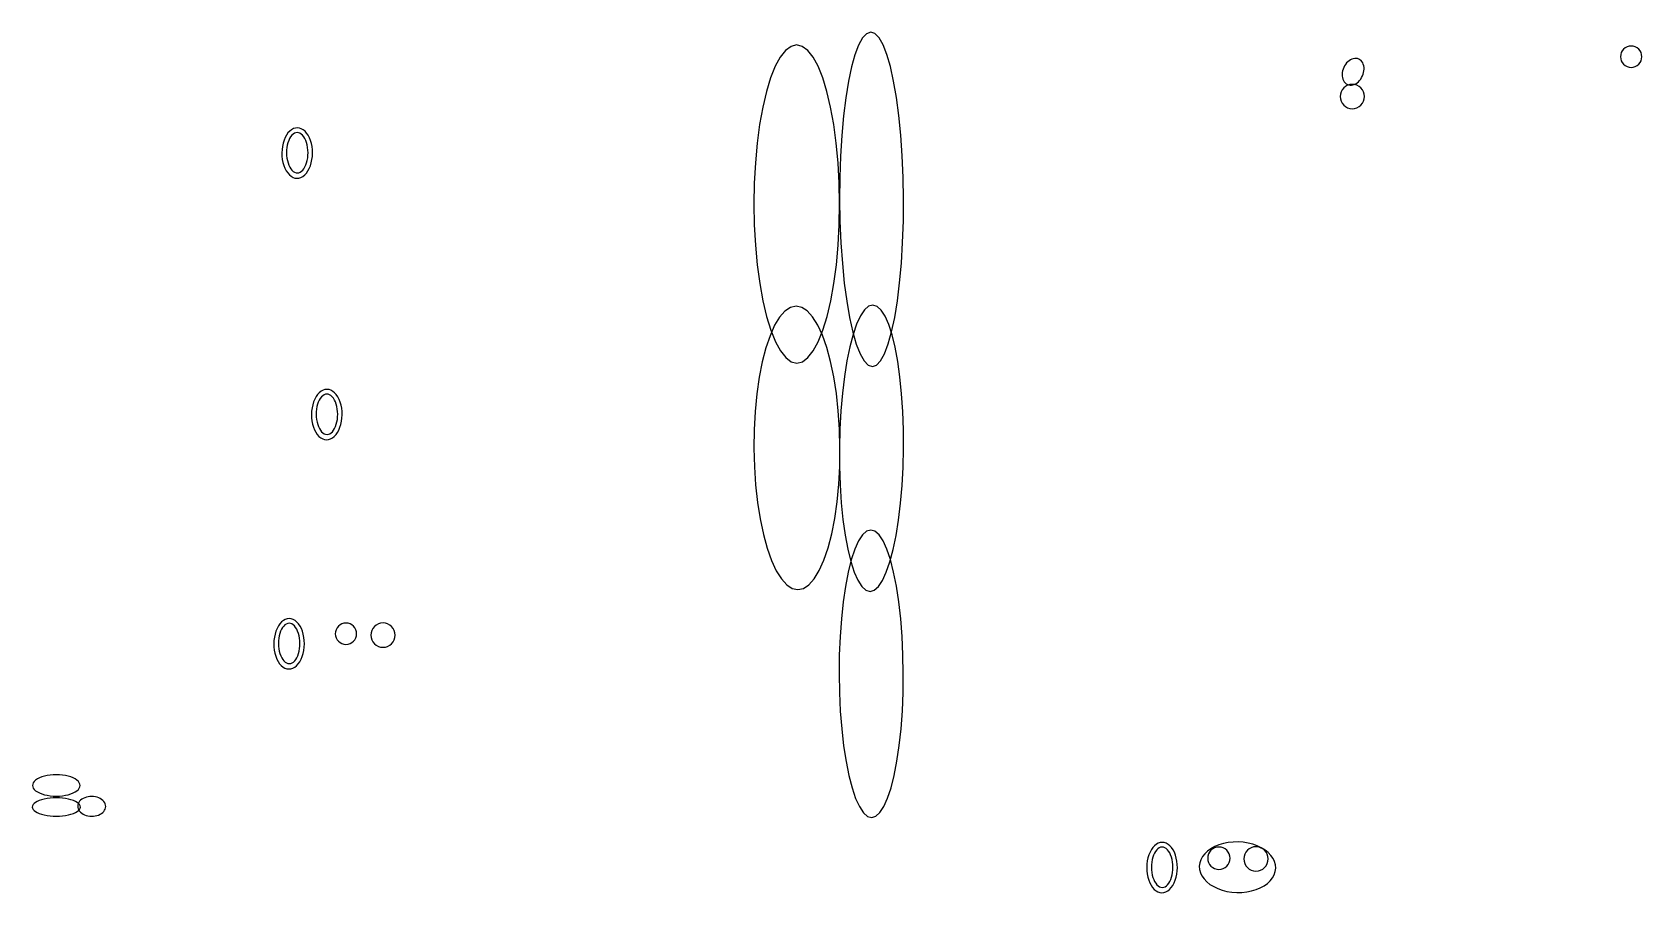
# Model space of a CAD drawing. Extents: x -4 to 217, y -26 to 302.
# Drawn here: x 38.6 to 89.2, y 119.9 to 146.9 of the extents above; entities that cross this region are included whole.
import ezdxf

# ---------------------------------------------------------------- set-up
doc = ezdxf.new("R2010")
doc.units = 0

msp = doc.modelspace()

# ---------------------------------------------------------------- linework, layer by layer
at = {"layer": 'CIRCLES'}
for p, q in [((88.508, 146.221), (88.502, 146.156)), ((88.527, 146.284), (88.508, 146.221)), ((88.558, 146.342), (88.527, 146.284)), ((88.6, 146.392), (88.558, 146.342)), ((88.651, 146.434), (88.6, 146.392)), ((88.708, 146.465), (88.651, 146.434)), ((88.771, 146.484), (88.708, 146.465)), ((88.837, 146.491), (88.771, 146.484)), ((88.902, 146.484), (88.837, 146.491)), ((88.965, 146.465), (88.902, 146.484)), ((89.022, 146.434), (88.965, 146.465)), ((89.073, 146.392), (89.022, 146.434)), ((89.115, 146.342), (89.073, 146.392)), ((89.146, 146.284), (89.115, 146.342)), ((89.165, 146.221), (89.146, 146.284)), ((89.171, 146.156), (89.165, 146.221)), ((88.502, 146.156), (88.508, 146.091)), ((88.508, 146.091), (88.527, 146.028)), ((88.527, 146.028), (88.558, 145.97)), ((88.558, 145.97), (88.6, 145.919)), ((88.6, 145.919), (88.651, 145.878)), ((88.651, 145.878), (88.708, 145.847)), ((88.708, 145.847), (88.771, 145.828)), ((88.771, 145.828), (88.837, 145.821)), ((88.837, 145.821), (88.902, 145.828)), ((88.902, 145.828), (88.965, 145.847)), ((88.965, 145.847), (89.022, 145.878)), ((89.022, 145.878), (89.073, 145.919)), ((89.073, 145.919), (89.115, 145.97)), ((89.115, 145.97), (89.146, 146.028)), ((89.146, 146.028), (89.165, 146.091)), ((89.165, 146.091), (89.171, 146.156)), ((79.804, 145.177), (79.756, 145.119)), ((79.861, 145.224), (79.804, 145.177)), ((79.927, 145.26), (79.861, 145.224)), ((79.999, 145.281), (79.927, 145.26)), ((80.073, 145.289), (79.999, 145.281)), ((80.148, 145.281), (80.073, 145.289)), ((80.22, 145.26), (80.148, 145.281)), ((80.286, 145.224), (80.22, 145.26)), ((80.343, 145.177), (80.286, 145.224)), ((80.391, 145.119), (80.343, 145.177)), ((79.699, 144.981), (79.692, 144.907)), ((79.692, 144.907), (79.699, 144.833)), ((79.721, 145.053), (79.699, 144.981)), ((79.699, 144.833), (79.721, 144.761)), ((79.756, 145.119), (79.721, 145.053)), ((79.721, 144.761), (79.756, 144.695)), ((79.756, 144.695), (79.804, 144.637)), ((80.343, 144.637), (80.391, 144.695)), ((80.426, 145.053), (80.391, 145.119)), ((80.391, 144.695), (80.426, 144.761)), ((80.448, 144.981), (80.426, 145.053)), ((80.426, 144.761), (80.448, 144.833)), ((80.455, 144.907), (80.448, 144.981)), ((80.448, 144.833), (80.455, 144.907)), ((79.804, 144.637), (79.861, 144.59)), ((79.861, 144.59), (79.927, 144.554)), ((79.927, 144.554), (79.999, 144.533)), ((79.999, 144.533), (80.073, 144.525)), ((80.073, 144.525), (80.148, 144.533)), ((80.148, 144.533), (80.22, 144.554)), ((80.22, 144.554), (80.286, 144.59)), ((80.286, 144.59), (80.343, 144.637)), ((48.122, 128.102), (48.116, 128.037)), ((48.116, 128.037), (48.122, 127.972)), ((48.141, 128.165), (48.122, 128.102)), ((48.122, 127.972), (48.141, 127.909)), ((48.172, 128.223), (48.141, 128.165)), ((48.214, 128.274), (48.172, 128.223)), ((48.265, 128.315), (48.214, 128.274)), ((48.322, 128.346), (48.265, 128.315)), ((48.385, 128.365), (48.322, 128.346)), ((48.45, 128.372), (48.385, 128.365)), ((48.516, 128.365), (48.45, 128.372)), ((48.579, 128.346), (48.516, 128.365)), ((48.636, 128.315), (48.579, 128.346)), ((48.687, 128.274), (48.636, 128.315)), ((48.729, 128.223), (48.687, 128.274)), ((48.76, 128.165), (48.729, 128.223)), ((48.779, 128.102), (48.76, 128.165)), ((48.76, 127.909), (48.779, 127.972)), ((48.785, 128.037), (48.779, 128.102)), ((48.779, 127.972), (48.785, 128.037)), ((49.24, 128.069), (49.233, 127.995)), ((49.233, 127.995), (49.24, 127.92)), ((49.262, 128.141), (49.24, 128.069)), ((49.297, 128.207), (49.262, 128.141)), ((49.345, 128.265), (49.297, 128.207)), ((49.403, 128.312), (49.345, 128.265)), ((49.469, 128.347), (49.403, 128.312)), ((49.54, 128.369), (49.469, 128.347)), ((49.615, 128.376), (49.54, 128.369)), ((49.689, 128.369), (49.615, 128.376)), ((49.761, 128.347), (49.689, 128.369)), ((49.827, 128.312), (49.761, 128.347)), ((49.884, 128.265), (49.827, 128.312)), ((49.932, 128.207), (49.884, 128.265)), ((49.967, 128.141), (49.932, 128.207)), ((49.989, 128.069), (49.967, 128.141)), ((49.996, 127.995), (49.989, 128.069)), ((49.989, 127.92), (49.996, 127.995)), ((48.141, 127.909), (48.172, 127.851)), ((48.172, 127.851), (48.214, 127.801)), ((48.214, 127.801), (48.265, 127.759)), ((48.265, 127.759), (48.322, 127.728)), ((48.322, 127.728), (48.385, 127.709)), ((48.385, 127.709), (48.45, 127.702)), ((48.45, 127.702), (48.516, 127.709)), ((48.516, 127.709), (48.579, 127.728)), ((48.579, 127.728), (48.636, 127.759)), ((48.636, 127.759), (48.687, 127.801)), ((48.687, 127.801), (48.729, 127.851)), ((48.729, 127.851), (48.76, 127.909)), ((49.24, 127.92), (49.262, 127.849)), ((49.262, 127.849), (49.297, 127.783)), ((49.297, 127.783), (49.345, 127.725)), ((49.345, 127.725), (49.403, 127.678)), ((49.403, 127.678), (49.469, 127.642)), ((49.469, 127.642), (49.54, 127.621)), ((49.54, 127.621), (49.615, 127.613)), ((49.615, 127.613), (49.689, 127.621)), ((49.689, 127.621), (49.761, 127.642)), ((49.761, 127.642), (49.827, 127.678)), ((49.827, 127.678), (49.884, 127.725)), ((49.884, 127.725), (49.932, 127.783)), ((49.932, 127.783), (49.967, 127.849)), ((49.967, 127.849), (49.989, 127.92)), ((75.537, 121.057), (75.53, 120.989)), ((75.53, 120.989), (75.537, 120.92)), ((75.557, 121.123), (75.537, 121.057)), ((75.537, 120.92), (75.557, 120.854)), ((75.59, 121.184), (75.557, 121.123)), ((75.633, 121.238), (75.59, 121.184)), ((75.687, 121.282), (75.633, 121.238)), ((75.748, 121.314), (75.687, 121.282)), ((75.814, 121.334), (75.748, 121.314)), ((75.883, 121.341), (75.814, 121.334)), ((75.951, 121.334), (75.883, 121.341)), ((76.017, 121.314), (75.951, 121.334)), ((76.078, 121.282), (76.017, 121.314)), ((76.132, 121.238), (76.078, 121.282)), ((76.175, 121.184), (76.132, 121.238)), ((76.208, 121.123), (76.175, 121.184)), ((76.228, 121.057), (76.208, 121.123)), ((76.208, 120.854), (76.228, 120.92)), ((76.235, 120.989), (76.228, 121.057)), ((76.228, 120.92), (76.235, 120.989)), ((76.672, 121.042), (76.665, 120.968)), ((76.665, 120.968), (76.672, 120.893)), ((76.694, 121.114), (76.672, 121.042)), ((76.672, 120.893), (76.694, 120.821)), ((76.729, 121.18), (76.694, 121.114)), ((76.777, 121.237), (76.729, 121.18)), ((76.835, 121.285), (76.777, 121.237)), ((76.901, 121.32), (76.835, 121.285)), ((76.972, 121.342), (76.901, 121.32)), ((77.047, 121.349), (76.972, 121.342)), ((77.121, 121.342), (77.047, 121.349)), ((77.193, 121.32), (77.121, 121.342)), ((77.259, 121.285), (77.193, 121.32)), ((77.316, 121.237), (77.259, 121.285)), ((77.364, 121.18), (77.316, 121.237)), ((77.399, 121.114), (77.364, 121.18)), ((77.421, 121.042), (77.399, 121.114)), ((77.399, 120.821), (77.421, 120.893)), ((77.428, 120.968), (77.421, 121.042)), ((77.421, 120.893), (77.428, 120.968)), ((75.557, 120.854), (75.59, 120.793)), ((75.59, 120.793), (75.633, 120.74)), ((75.633, 120.74), (75.687, 120.696)), ((75.687, 120.696), (75.748, 120.663)), ((75.748, 120.663), (75.814, 120.643)), ((75.814, 120.643), (75.883, 120.636)), ((75.883, 120.636), (75.951, 120.643)), ((75.951, 120.643), (76.017, 120.663)), ((76.017, 120.663), (76.078, 120.696)), ((76.078, 120.696), (76.132, 120.74)), ((76.132, 120.74), (76.175, 120.793)), ((76.175, 120.793), (76.208, 120.854)), ((76.694, 120.821), (76.729, 120.755)), ((76.729, 120.755), (76.777, 120.698)), ((76.777, 120.698), (76.835, 120.65)), ((76.835, 120.65), (76.901, 120.615)), ((76.901, 120.615), (76.972, 120.593)), ((76.972, 120.593), (77.047, 120.586)), ((77.047, 120.586), (77.121, 120.593)), ((77.121, 120.593), (77.193, 120.615)), ((77.193, 120.615), (77.259, 120.65)), ((77.259, 120.65), (77.316, 120.698)), ((77.316, 120.698), (77.364, 120.755)), ((77.364, 120.755), (77.399, 120.821))]:
    msp.add_line(p, q, dxfattribs=at)
at = {"layer": 'ELLIPSES'}
for p, q in [((64.683, 146.746), (64.56, 146.524)), ((64.812, 146.88), (64.683, 146.746)), ((64.942, 146.926), (64.812, 146.88)), ((65.074, 146.881), (64.942, 146.926)), ((65.203, 146.748), (65.074, 146.881)), ((65.329, 146.528), (65.203, 146.748)), ((62.265, 146.354), (62.098, 146.144)), ((62.437, 146.482), (62.265, 146.354)), ((62.613, 146.525), (62.437, 146.482)), ((62.789, 146.482), (62.613, 146.525)), ((62.961, 146.355), (62.789, 146.482)), ((63.128, 146.145), (62.961, 146.355)), ((64.444, 146.22), (64.336, 145.838)), ((64.56, 146.524), (64.444, 146.22)), ((65.448, 146.225), (65.329, 146.528)), ((65.559, 145.844), (65.448, 146.225)), ((61.941, 145.855), (61.795, 145.492)), ((62.098, 146.144), (61.941, 145.855)), ((63.286, 145.856), (63.128, 146.145)), ((63.433, 145.493), (63.286, 145.856)), ((64.336, 145.838), (64.24, 145.385)), ((65.66, 145.392), (65.559, 145.844)), ((79.766, 145.711), (79.757, 145.656)), ((79.782, 145.765), (79.766, 145.711)), ((79.803, 145.818), (79.782, 145.765)), ((79.829, 145.869), (79.803, 145.818)), ((79.859, 145.916), (79.829, 145.869)), ((79.894, 145.96), (79.859, 145.916)), ((79.932, 145.999), (79.894, 145.96)), ((79.973, 146.032), (79.932, 145.999)), ((80.016, 146.06), (79.973, 146.032)), ((80.06, 146.081), (80.016, 146.06)), ((80.106, 146.095), (80.06, 146.081)), ((80.151, 146.103), (80.106, 146.095)), ((80.195, 146.103), (80.151, 146.103)), ((80.237, 146.096), (80.195, 146.103)), ((80.277, 146.082), (80.237, 146.096)), ((80.314, 146.061), (80.277, 146.082)), ((80.348, 146.034), (80.314, 146.061)), ((80.377, 146.001), (80.348, 146.034)), ((80.401, 145.962), (80.377, 146.001)), ((80.42, 145.919), (80.401, 145.962)), ((80.434, 145.871), (80.42, 145.919)), ((80.43, 145.659), (80.44, 145.714)), ((80.442, 145.821), (80.434, 145.871)), ((80.44, 145.714), (80.444, 145.768)), ((80.444, 145.768), (80.442, 145.821)), ((61.795, 145.492), (61.663, 145.062)), ((63.565, 145.063), (63.433, 145.493)), ((64.24, 145.385), (64.155, 144.869)), ((65.749, 144.877), (65.66, 145.392)), ((79.757, 145.656), (79.753, 145.602)), ((79.753, 145.602), (79.755, 145.549)), ((79.755, 145.549), (79.763, 145.499)), ((79.763, 145.499), (79.776, 145.451)), ((79.776, 145.451), (79.795, 145.408)), ((79.795, 145.408), (79.82, 145.369)), ((79.82, 145.369), (79.849, 145.336)), ((79.849, 145.336), (79.882, 145.309)), ((79.882, 145.309), (79.919, 145.288)), ((79.919, 145.288), (79.959, 145.274)), ((79.959, 145.274), (80.002, 145.267)), ((80.002, 145.267), (80.046, 145.267)), ((80.046, 145.267), (80.091, 145.275)), ((80.091, 145.275), (80.136, 145.289)), ((80.136, 145.289), (80.181, 145.31)), ((80.181, 145.31), (80.224, 145.338)), ((80.224, 145.338), (80.265, 145.371)), ((80.265, 145.371), (80.303, 145.41)), ((80.303, 145.41), (80.337, 145.453)), ((80.337, 145.453), (80.368, 145.501)), ((80.368, 145.501), (80.394, 145.552)), ((80.394, 145.552), (80.415, 145.605)), ((80.415, 145.605), (80.43, 145.659)), ((61.663, 145.062), (61.547, 144.57)), ((63.682, 144.572), (63.565, 145.063)), ((64.155, 144.869), (64.085, 144.298)), ((65.824, 144.306), (65.749, 144.877)), ((61.547, 144.57), (61.449, 144.027)), ((63.78, 144.029), (63.682, 144.572)), ((64.085, 144.298), (64.03, 143.682)), ((65.886, 143.691), (65.824, 144.306)), ((46.582, 143.694), (46.539, 143.617)), ((46.629, 143.762), (46.582, 143.694)), ((46.682, 143.819), (46.629, 143.762)), ((46.739, 143.865), (46.682, 143.819)), ((46.749, 143.688), (46.712, 143.642)), ((46.799, 143.898), (46.739, 143.865)), ((46.788, 143.725), (46.749, 143.688)), ((46.83, 143.752), (46.788, 143.725)), ((46.861, 143.917), (46.799, 143.898)), ((46.873, 143.768), (46.83, 143.752)), ((46.924, 143.924), (46.861, 143.917)), ((46.917, 143.774), (46.873, 143.768)), ((46.962, 143.769), (46.917, 143.774)), ((46.987, 143.916), (46.924, 143.924)), ((47.005, 143.753), (46.962, 143.769)), ((47.048, 143.896), (46.987, 143.916)), ((47.047, 143.727), (47.005, 143.753)), ((47.087, 143.69), (47.047, 143.727)), ((47.108, 143.862), (47.048, 143.896)), ((47.124, 143.644), (47.087, 143.69)), ((47.164, 143.816), (47.108, 143.862)), ((47.216, 143.758), (47.164, 143.816)), ((47.263, 143.689), (47.216, 143.758)), ((47.304, 143.611), (47.263, 143.689)), ((61.449, 144.027), (61.372, 143.441)), ((63.858, 143.443), (63.78, 144.029)), ((64.03, 143.682), (63.991, 143.032)), ((65.931, 143.041), (65.886, 143.691)), ((46.441, 143.239), (46.436, 143.136)), ((46.454, 143.34), (46.441, 143.239)), ((46.475, 143.438), (46.454, 143.34)), ((46.504, 143.531), (46.475, 143.438)), ((46.539, 143.617), (46.504, 143.531)), ((46.586, 143.222), (46.583, 143.14)), ((46.594, 143.303), (46.586, 143.222)), ((46.607, 143.382), (46.594, 143.303)), ((46.627, 143.456), (46.607, 143.382)), ((46.651, 143.525), (46.627, 143.456)), ((46.679, 143.587), (46.651, 143.525)), ((46.712, 143.642), (46.679, 143.587)), ((47.158, 143.59), (47.124, 143.644)), ((47.187, 143.528), (47.158, 143.59)), ((47.212, 143.459), (47.187, 143.528)), ((47.232, 143.385), (47.212, 143.459)), ((47.247, 143.307), (47.232, 143.385)), ((47.256, 143.226), (47.247, 143.307)), ((47.259, 143.143), (47.256, 143.226)), ((47.257, 143.061), (47.259, 143.143)), ((47.338, 143.525), (47.304, 143.611)), ((47.365, 143.432), (47.338, 143.525)), ((47.385, 143.333), (47.365, 143.432)), ((47.396, 143.232), (47.385, 143.333)), ((47.4, 143.128), (47.396, 143.232)), ((61.372, 143.441), (61.316, 142.823)), ((63.915, 142.824), (63.858, 143.443)), ((46.436, 143.136), (46.44, 143.032)), ((46.44, 143.032), (46.451, 142.931)), ((46.451, 142.931), (46.471, 142.832)), ((46.471, 142.832), (46.498, 142.739)), ((46.498, 142.739), (46.532, 142.653)), ((46.532, 142.653), (46.573, 142.575)), ((46.583, 143.14), (46.586, 143.057)), ((46.586, 143.057), (46.596, 142.976)), ((46.596, 142.976), (46.61, 142.898)), ((46.61, 142.898), (46.63, 142.824)), ((46.63, 142.824), (46.655, 142.755)), ((46.655, 142.755), (46.685, 142.693)), ((46.685, 142.693), (46.718, 142.639)), ((46.718, 142.639), (46.755, 142.593)), ((47.093, 142.595), (47.13, 142.641)), ((47.13, 142.641), (47.163, 142.696)), ((47.163, 142.696), (47.192, 142.758)), ((47.192, 142.758), (47.216, 142.827)), ((47.216, 142.827), (47.235, 142.901)), ((47.235, 142.901), (47.249, 142.98)), ((47.249, 142.98), (47.257, 143.061)), ((47.254, 142.57), (47.296, 142.647)), ((47.296, 142.647), (47.332, 142.733)), ((47.332, 142.733), (47.361, 142.826)), ((47.361, 142.826), (47.382, 142.924)), ((47.382, 142.924), (47.395, 143.025)), ((47.395, 143.025), (47.4, 143.128)), ((61.316, 142.823), (61.282, 142.182)), ((63.95, 142.184), (63.915, 142.824)), ((63.991, 143.032), (63.969, 142.359)), ((65.96, 142.368), (65.931, 143.041)), ((46.573, 142.575), (46.62, 142.506)), ((46.62, 142.506), (46.672, 142.448)), ((46.672, 142.448), (46.728, 142.402)), ((46.728, 142.402), (46.787, 142.368)), ((46.755, 142.593), (46.795, 142.556)), ((46.787, 142.368), (46.849, 142.348)), ((46.795, 142.556), (46.837, 142.53)), ((46.837, 142.53), (46.881, 142.514)), ((46.849, 142.348), (46.912, 142.34)), ((46.881, 142.514), (46.925, 142.509)), ((46.912, 142.34), (46.975, 142.347)), ((46.925, 142.509), (46.969, 142.515)), ((46.969, 142.515), (47.012, 142.531)), ((46.975, 142.347), (47.037, 142.366)), ((47.012, 142.531), (47.054, 142.558)), ((47.037, 142.366), (47.097, 142.399)), ((47.054, 142.558), (47.093, 142.595)), ((47.097, 142.399), (47.154, 142.445)), ((47.154, 142.445), (47.206, 142.502)), ((47.206, 142.502), (47.254, 142.57)), ((61.282, 142.182), (61.271, 141.53)), ((63.962, 141.532), (63.95, 142.184)), ((63.969, 142.359), (63.963, 141.674)), ((65.972, 141.683), (65.96, 142.368)), ((63.963, 141.674), (63.975, 140.989)), ((65.966, 140.998), (65.972, 141.683)), ((61.271, 141.53), (61.283, 140.878)), ((63.951, 140.88), (63.962, 141.532)), ((61.283, 140.878), (61.317, 140.238)), ((63.917, 140.239), (63.951, 140.88)), ((63.975, 140.989), (64.004, 140.316)), ((65.944, 140.325), (65.966, 140.998)), ((61.317, 140.238), (61.374, 139.619)), ((63.861, 139.621), (63.917, 140.239)), ((64.004, 140.316), (64.049, 139.666)), ((65.905, 139.675), (65.944, 140.325)), ((61.374, 139.619), (61.453, 139.033)), ((63.783, 139.035), (63.861, 139.621)), ((64.049, 139.666), (64.11, 139.05)), ((65.849, 139.059), (65.905, 139.675)), ((61.453, 139.033), (61.551, 138.49)), ((63.686, 138.492), (63.783, 139.035)), ((64.11, 139.05), (64.186, 138.48)), ((65.779, 138.488), (65.849, 139.059)), ((61.551, 138.49), (61.667, 137.999)), ((62.245, 138.168), (62.079, 137.98)), ((62.418, 138.283), (62.245, 138.168)), ((62.594, 138.322), (62.418, 138.283)), ((62.771, 138.285), (62.594, 138.322)), ((62.945, 138.173), (62.771, 138.285)), ((63.114, 137.987), (62.945, 138.173)), ((63.57, 138), (63.686, 138.492)), ((64.186, 138.48), (64.275, 137.964)), ((64.745, 138.206), (64.618, 138.018)), ((64.876, 138.319), (64.745, 138.206)), ((65.008, 138.356), (64.876, 138.319)), ((65.139, 138.317), (65.008, 138.356)), ((65.267, 138.201), (65.139, 138.317)), ((65.39, 138.011), (65.267, 138.201)), ((65.695, 137.971), (65.779, 138.488)), ((61.667, 137.999), (61.8, 137.569)), ((61.922, 137.722), (61.777, 137.397)), ((62.079, 137.98), (61.922, 137.722)), ((63.274, 137.73), (63.114, 137.987)), ((63.423, 137.408), (63.274, 137.73)), ((63.438, 137.57), (63.57, 138)), ((64.275, 137.964), (64.376, 137.512)), ((64.498, 137.759), (64.385, 137.434)), ((64.618, 138.018), (64.498, 137.759)), ((65.506, 137.749), (65.39, 138.011)), ((65.613, 137.422), (65.506, 137.749)), ((65.598, 137.518), (65.695, 137.971)), ((61.777, 137.397), (61.647, 137.013)), ((61.8, 137.569), (61.946, 137.206)), ((61.946, 137.206), (62.104, 136.917)), ((63.134, 136.918), (63.292, 137.207)), ((63.292, 137.207), (63.438, 137.57)), ((63.559, 137.025), (63.423, 137.408)), ((64.385, 137.434), (64.282, 137.047)), ((64.376, 137.512), (64.487, 137.132)), ((64.487, 137.132), (64.606, 136.829)), ((65.375, 136.832), (65.491, 137.136)), ((65.491, 137.136), (65.598, 137.518)), ((65.708, 137.033), (65.613, 137.422)), ((61.533, 136.574), (61.438, 136.09)), ((61.647, 137.013), (61.533, 136.574)), ((62.104, 136.917), (62.271, 136.707)), ((62.271, 136.707), (62.444, 136.58)), ((62.444, 136.58), (62.62, 136.537)), ((62.62, 136.537), (62.795, 136.58)), ((62.795, 136.58), (62.968, 136.708)), ((62.968, 136.708), (63.134, 136.918)), ((63.678, 136.588), (63.559, 137.025)), ((63.78, 136.105), (63.678, 136.588)), ((64.191, 136.606), (64.113, 136.118)), ((64.282, 137.047), (64.191, 136.606)), ((64.606, 136.829), (64.732, 136.608)), ((64.732, 136.608), (64.861, 136.475)), ((65.123, 136.476), (65.251, 136.611)), ((65.251, 136.611), (65.375, 136.832)), ((65.791, 136.591), (65.708, 137.033)), ((65.859, 136.101), (65.791, 136.591)), ((61.438, 136.09), (61.363, 135.567)), ((63.861, 135.584), (63.78, 136.105)), ((64.113, 136.118), (64.049, 135.591)), ((64.861, 136.475), (64.992, 136.431)), ((64.992, 136.431), (65.123, 136.476)), ((65.913, 135.573), (65.859, 136.101)), ((47.614, 135.607), (47.561, 135.55)), ((47.67, 135.652), (47.614, 135.607)), ((47.73, 135.685), (47.67, 135.652)), ((47.792, 135.705), (47.73, 135.685)), ((47.805, 135.556), (47.761, 135.539)), ((47.855, 135.711), (47.792, 135.705)), ((47.849, 135.561), (47.805, 135.556)), ((47.893, 135.556), (47.849, 135.561)), ((47.918, 135.704), (47.855, 135.711)), ((47.936, 135.54), (47.893, 135.556)), ((47.98, 135.683), (47.918, 135.704)), ((48.039, 135.649), (47.98, 135.683)), ((48.095, 135.603), (48.039, 135.649)), ((48.147, 135.545), (48.095, 135.603)), ((61.363, 135.567), (61.31, 135.016)), ((63.922, 135.033), (63.861, 135.584)), ((64.049, 135.591), (64.002, 135.035)), ((65.95, 135.016), (65.913, 135.573)), ((47.386, 135.128), (47.372, 135.026)), ((47.407, 135.226), (47.386, 135.128)), ((47.435, 135.318), (47.407, 135.226)), ((47.471, 135.404), (47.435, 135.318)), ((47.513, 135.482), (47.471, 135.404)), ((47.561, 135.55), (47.513, 135.482)), ((47.525, 135.091), (47.517, 135.009)), ((47.539, 135.169), (47.525, 135.091)), ((47.558, 135.243), (47.539, 135.169)), ((47.582, 135.312), (47.558, 135.243)), ((47.611, 135.375), (47.582, 135.312)), ((47.644, 135.429), (47.611, 135.375)), ((47.68, 135.476), (47.644, 135.429)), ((47.72, 135.512), (47.68, 135.476)), ((47.761, 135.539), (47.72, 135.512)), ((47.978, 135.514), (47.936, 135.54)), ((48.018, 135.478), (47.978, 135.514)), ((48.055, 135.432), (48.018, 135.478)), ((48.089, 135.377), (48.055, 135.432)), ((48.118, 135.315), (48.089, 135.377)), ((48.143, 135.247), (48.118, 135.315)), ((48.163, 135.173), (48.143, 135.247)), ((48.194, 135.477), (48.147, 135.545)), ((48.178, 135.094), (48.163, 135.173)), ((48.187, 135.013), (48.178, 135.094)), ((48.235, 135.398), (48.194, 135.477)), ((48.269, 135.312), (48.235, 135.398)), ((48.296, 135.219), (48.269, 135.312)), ((48.316, 135.121), (48.296, 135.219)), ((48.327, 135.019), (48.316, 135.121)), ((47.372, 135.026), (47.368, 134.923)), ((47.368, 134.923), (47.371, 134.82)), ((47.371, 134.82), (47.382, 134.718)), ((47.382, 134.718), (47.402, 134.62)), ((47.402, 134.62), (47.429, 134.527)), ((47.517, 135.009), (47.514, 134.927)), ((47.514, 134.927), (47.518, 134.844)), ((47.518, 134.844), (47.527, 134.763)), ((47.527, 134.763), (47.542, 134.685)), ((47.542, 134.685), (47.562, 134.611)), ((47.562, 134.611), (47.587, 134.542)), ((48.094, 134.483), (48.123, 134.545)), ((48.123, 134.545), (48.147, 134.614)), ((48.147, 134.614), (48.166, 134.689)), ((48.166, 134.689), (48.18, 134.767)), ((48.18, 134.767), (48.188, 134.848)), ((48.191, 134.931), (48.187, 135.013)), ((48.188, 134.848), (48.191, 134.931)), ((48.263, 134.52), (48.292, 134.613)), ((48.292, 134.613), (48.313, 134.711)), ((48.313, 134.711), (48.326, 134.812)), ((48.326, 134.812), (48.331, 134.916)), ((48.331, 134.916), (48.327, 135.019)), ((61.31, 135.016), (61.279, 134.445)), ((63.96, 134.462), (63.922, 135.033)), ((64.002, 135.035), (63.97, 134.459)), ((65.97, 134.44), (65.95, 135.016)), ((47.429, 134.527), (47.463, 134.44)), ((47.463, 134.44), (47.504, 134.362)), ((47.504, 134.362), (47.551, 134.294)), ((47.551, 134.294), (47.603, 134.236)), ((47.587, 134.542), (47.616, 134.48)), ((47.603, 134.236), (47.659, 134.189)), ((47.616, 134.48), (47.65, 134.426)), ((47.65, 134.426), (47.687, 134.38)), ((47.659, 134.189), (47.719, 134.156)), ((47.687, 134.38), (47.727, 134.344)), ((47.719, 134.156), (47.78, 134.135)), ((47.727, 134.344), (47.769, 134.317)), ((47.769, 134.317), (47.812, 134.301)), ((47.78, 134.135), (47.843, 134.128)), ((47.812, 134.301), (47.856, 134.296)), ((47.843, 134.128), (47.906, 134.134)), ((47.856, 134.296), (47.9, 134.302)), ((47.9, 134.302), (47.944, 134.318)), ((47.906, 134.134), (47.968, 134.154)), ((47.944, 134.318), (47.985, 134.345)), ((47.968, 134.154), (48.028, 134.187)), ((47.985, 134.345), (48.025, 134.382)), ((48.025, 134.382), (48.061, 134.428)), ((48.028, 134.187), (48.085, 134.232)), ((48.061, 134.428), (48.094, 134.483)), ((48.085, 134.232), (48.138, 134.289)), ((48.138, 134.289), (48.186, 134.357)), ((48.186, 134.357), (48.228, 134.435)), ((48.228, 134.435), (48.263, 134.52)), ((61.279, 134.445), (61.272, 133.864)), ((63.97, 134.459), (63.956, 133.873)), ((63.975, 133.882), (63.96, 134.462)), ((65.973, 133.853), (65.97, 134.44)), ((61.272, 133.864), (61.287, 133.283)), ((63.956, 133.873), (63.959, 133.286)), ((63.967, 133.301), (63.975, 133.882)), ((65.958, 133.267), (65.973, 133.853)), ((61.287, 133.283), (61.325, 132.713)), ((63.937, 132.73), (63.967, 133.301)), ((63.959, 133.286), (63.979, 132.709)), ((65.927, 132.69), (65.958, 133.267)), ((61.325, 132.713), (61.386, 132.162)), ((63.883, 132.179), (63.937, 132.73)), ((63.979, 132.709), (64.016, 132.152)), ((65.879, 132.134), (65.927, 132.69)), ((61.386, 132.162), (61.467, 131.641)), ((63.809, 131.656), (63.883, 132.179)), ((64.016, 132.152), (64.069, 131.625)), ((65.816, 131.608), (65.879, 132.134)), ((61.467, 131.641), (61.569, 131.157)), ((63.714, 131.171), (63.809, 131.656)), ((64.069, 131.625), (64.138, 131.135)), ((65.738, 131.12), (65.816, 131.608)), ((61.569, 131.157), (61.688, 130.721)), ((63.6, 130.733), (63.714, 131.171)), ((64.138, 131.135), (64.221, 130.692)), ((64.681, 131.141), (64.557, 130.95)), ((64.81, 131.256), (64.681, 131.141)), ((64.942, 131.295), (64.81, 131.256)), ((65.074, 131.257), (64.942, 131.295)), ((65.203, 131.142), (65.074, 131.257)), ((65.329, 130.953), (65.203, 131.142)), ((65.647, 130.679), (65.738, 131.12)), ((61.688, 130.721), (61.824, 130.338)), ((63.469, 130.349), (63.6, 130.733)), ((64.221, 130.692), (64.316, 130.304)), ((64.439, 130.689), (64.331, 130.36)), ((64.557, 130.95), (64.439, 130.689)), ((65.448, 130.692), (65.329, 130.953)), ((65.559, 130.364), (65.448, 130.692)), ((65.544, 130.292), (65.647, 130.679)), ((61.824, 130.338), (61.973, 130.015)), ((61.973, 130.015), (62.133, 129.759)), ((63.168, 129.766), (63.325, 130.024)), ((63.325, 130.024), (63.469, 130.349)), ((64.331, 130.36), (64.233, 129.971)), ((64.316, 130.304), (64.423, 129.976)), ((65.431, 129.966), (65.544, 130.292)), ((65.659, 129.975), (65.559, 130.364)), ((62.133, 129.759), (62.302, 129.573)), ((62.302, 129.573), (62.476, 129.461)), ((62.829, 129.463), (63.001, 129.578)), ((63.001, 129.578), (63.168, 129.766)), ((64.147, 129.526), (64.075, 129.035)), ((64.233, 129.971), (64.147, 129.526)), ((64.423, 129.976), (64.538, 129.715)), ((64.538, 129.715), (64.661, 129.525)), ((64.661, 129.525), (64.79, 129.409)), ((65.053, 129.407), (65.183, 129.52)), ((65.183, 129.52), (65.31, 129.708)), ((65.31, 129.708), (65.431, 129.966)), ((65.748, 129.531), (65.659, 129.975)), ((65.823, 129.041), (65.748, 129.531)), ((62.476, 129.461), (62.653, 129.424)), ((62.653, 129.424), (62.829, 129.463)), ((64.075, 129.035), (64.019, 128.505)), ((64.79, 129.409), (64.921, 129.369)), ((64.921, 129.369), (65.053, 129.407)), ((65.883, 128.511), (65.823, 129.041)), ((46.545, 128.488), (46.485, 128.455)), ((46.607, 128.508), (46.545, 128.488)), ((46.67, 128.514), (46.607, 128.508)), ((46.733, 128.507), (46.67, 128.514)), ((46.794, 128.486), (46.733, 128.507)), ((46.854, 128.453), (46.794, 128.486)), ((64.019, 128.505), (63.978, 127.946)), ((65.927, 127.952), (65.883, 128.511)), ((46.221, 128.029), (46.2, 127.931)), ((46.25, 128.122), (46.221, 128.029)), ((46.285, 128.207), (46.25, 128.122)), ((46.328, 128.285), (46.285, 128.207)), ((46.375, 128.353), (46.328, 128.285)), ((46.353, 127.972), (46.34, 127.894)), ((46.373, 128.047), (46.353, 127.972)), ((46.397, 128.116), (46.373, 128.047)), ((46.428, 128.41), (46.375, 128.353)), ((46.425, 128.178), (46.397, 128.116)), ((46.458, 128.233), (46.425, 128.178)), ((46.485, 128.455), (46.428, 128.41)), ((46.495, 128.279), (46.458, 128.233)), ((46.534, 128.316), (46.495, 128.279)), ((46.576, 128.343), (46.534, 128.316)), ((46.619, 128.359), (46.576, 128.343)), ((46.663, 128.365), (46.619, 128.359)), ((46.708, 128.359), (46.663, 128.365)), ((46.751, 128.344), (46.708, 128.359)), ((46.793, 128.317), (46.751, 128.344)), ((46.833, 128.281), (46.793, 128.317)), ((46.87, 128.235), (46.833, 128.281)), ((46.91, 128.406), (46.854, 128.453)), ((46.904, 128.181), (46.87, 128.235)), ((46.933, 128.119), (46.904, 128.181)), ((46.962, 128.348), (46.91, 128.406)), ((46.958, 128.05), (46.933, 128.119)), ((46.978, 127.976), (46.958, 128.05)), ((47.009, 128.28), (46.962, 128.348)), ((46.993, 127.898), (46.978, 127.976)), ((47.05, 128.202), (47.009, 128.28)), ((47.084, 128.115), (47.05, 128.202)), ((47.111, 128.022), (47.084, 128.115)), ((47.131, 127.924), (47.111, 128.022)), ((46.187, 127.83), (46.182, 127.726)), ((46.182, 127.726), (46.186, 127.623)), ((46.186, 127.623), (46.197, 127.521)), ((46.2, 127.931), (46.187, 127.83)), ((46.197, 127.521), (46.217, 127.423)), ((46.332, 127.813), (46.329, 127.73)), ((46.329, 127.73), (46.332, 127.648)), ((46.34, 127.894), (46.332, 127.813)), ((46.332, 127.648), (46.342, 127.567)), ((46.342, 127.567), (46.356, 127.488)), ((46.356, 127.488), (46.376, 127.414)), ((46.962, 127.418), (46.981, 127.492)), ((46.981, 127.492), (46.995, 127.57)), ((47.002, 127.817), (46.993, 127.898)), ((46.995, 127.57), (47.003, 127.652)), ((47.005, 127.734), (47.002, 127.817)), ((47.003, 127.652), (47.005, 127.734)), ((47.107, 127.416), (47.128, 127.514)), ((47.128, 127.514), (47.141, 127.616)), ((47.142, 127.822), (47.131, 127.924)), ((47.141, 127.616), (47.146, 127.719)), ((47.146, 127.719), (47.142, 127.822)), ((63.978, 127.946), (63.954, 127.367)), ((65.955, 127.373), (65.927, 127.952)), ((46.217, 127.423), (46.244, 127.33)), ((46.244, 127.33), (46.278, 127.244)), ((46.278, 127.244), (46.319, 127.165)), ((46.319, 127.165), (46.366, 127.097)), ((46.366, 127.097), (46.418, 127.039)), ((46.376, 127.414), (46.401, 127.346)), ((46.401, 127.346), (46.431, 127.284)), ((46.418, 127.039), (46.474, 126.993)), ((46.431, 127.284), (46.464, 127.229)), ((46.464, 127.229), (46.501, 127.183)), ((46.474, 126.993), (46.533, 126.959)), ((46.501, 127.183), (46.541, 127.147)), ((46.533, 126.959), (46.595, 126.938)), ((46.541, 127.147), (46.583, 127.121)), ((46.583, 127.121), (46.627, 127.105)), ((46.627, 127.105), (46.671, 127.1)), ((46.671, 127.1), (46.715, 127.105)), ((46.715, 127.105), (46.758, 127.122)), ((46.721, 126.937), (46.783, 126.957)), ((46.758, 127.122), (46.8, 127.149)), ((46.783, 126.957), (46.843, 126.99)), ((46.8, 127.149), (46.839, 127.185)), ((46.839, 127.185), (46.876, 127.232)), ((46.843, 126.99), (46.9, 127.035)), ((46.876, 127.232), (46.909, 127.286)), ((46.9, 127.035), (46.952, 127.092)), ((46.909, 127.286), (46.938, 127.349)), ((46.938, 127.349), (46.962, 127.418)), ((46.952, 127.092), (47, 127.16)), ((47, 127.16), (47.042, 127.238)), ((47.042, 127.238), (47.078, 127.324)), ((47.078, 127.324), (47.107, 127.416)), ((63.954, 127.367), (63.947, 126.777)), ((65.965, 126.784), (65.955, 127.373)), ((46.595, 126.938), (46.658, 126.931)), ((46.658, 126.931), (46.721, 126.937)), ((63.947, 126.777), (63.958, 126.188)), ((65.958, 126.195), (65.965, 126.784)), ((63.958, 126.188), (63.985, 125.609)), ((65.935, 125.615), (65.958, 126.195)), ((63.985, 125.609), (64.03, 125.05)), ((65.894, 125.056), (65.935, 125.615)), ((64.03, 125.05), (64.09, 124.521)), ((65.837, 124.526), (65.894, 125.056)), ((64.09, 124.521), (64.165, 124.03)), ((65.765, 124.035), (65.837, 124.526)), ((64.165, 124.03), (64.253, 123.586)), ((65.68, 123.591), (65.765, 124.035)), ((38.7, 123.442), (38.657, 123.403)), ((38.755, 123.479), (38.7, 123.442)), ((38.819, 123.512), (38.755, 123.479)), ((38.893, 123.54), (38.819, 123.512)), ((38.974, 123.565), (38.893, 123.54)), ((39.062, 123.584), (38.974, 123.565)), ((39.155, 123.598), (39.062, 123.584)), ((39.251, 123.607), (39.155, 123.598)), ((39.349, 123.61), (39.251, 123.607)), ((39.447, 123.607), (39.349, 123.61)), ((39.543, 123.598), (39.447, 123.607)), ((39.635, 123.584), (39.543, 123.598)), ((39.723, 123.565), (39.635, 123.584)), ((39.805, 123.54), (39.723, 123.565)), ((39.878, 123.512), (39.805, 123.54)), ((39.943, 123.479), (39.878, 123.512)), ((39.997, 123.442), (39.943, 123.479)), ((40.041, 123.403), (39.997, 123.442)), ((64.253, 123.586), (64.354, 123.197)), ((65.582, 123.201), (65.68, 123.591)), ((38.606, 123.318), (38.6, 123.275)), ((38.6, 123.275), (38.606, 123.231)), ((38.625, 123.361), (38.606, 123.318)), ((38.606, 123.231), (38.625, 123.188)), ((38.657, 123.403), (38.625, 123.361)), ((38.625, 123.188), (38.657, 123.146)), ((38.657, 123.146), (38.7, 123.107)), ((38.7, 123.107), (38.755, 123.071)), ((38.755, 123.071), (38.819, 123.038)), ((38.819, 123.038), (38.893, 123.009)), ((38.893, 123.009), (38.974, 122.984)), ((38.974, 122.984), (39.062, 122.965)), ((39.062, 122.965), (39.155, 122.951)), ((39.155, 122.951), (39.251, 122.942)), ((39.251, 122.942), (39.349, 122.94)), ((39.349, 122.94), (39.447, 122.942)), ((39.447, 122.942), (39.543, 122.951)), ((39.543, 122.951), (39.635, 122.965)), ((39.635, 122.965), (39.723, 122.984)), ((39.723, 122.984), (39.805, 123.009)), ((39.805, 123.009), (39.878, 123.038)), ((39.878, 123.038), (39.943, 123.071)), ((39.943, 123.071), (39.997, 123.107)), ((39.997, 123.107), (40.041, 123.146)), ((40.072, 123.361), (40.041, 123.403)), ((40.041, 123.146), (40.072, 123.188)), ((40.091, 123.318), (40.072, 123.361)), ((40.072, 123.188), (40.091, 123.231)), ((40.098, 123.275), (40.091, 123.318)), ((40.091, 123.231), (40.098, 123.275)), ((40.35, 122.918), (40.296, 122.906)), ((40.407, 122.926), (40.35, 122.918)), ((40.464, 122.928), (40.407, 122.926)), ((40.522, 122.924), (40.464, 122.928)), ((40.578, 122.916), (40.522, 122.924)), ((40.633, 122.902), (40.578, 122.916)), ((64.354, 123.197), (64.464, 122.869)), ((65.473, 122.873), (65.582, 123.201)), ((38.598, 122.635), (38.591, 122.597)), ((38.591, 122.597), (38.598, 122.56)), ((38.617, 122.671), (38.598, 122.635)), ((38.598, 122.56), (38.617, 122.523)), ((38.649, 122.707), (38.617, 122.671)), ((38.617, 122.523), (38.649, 122.488)), ((38.693, 122.74), (38.649, 122.707)), ((38.649, 122.488), (38.693, 122.455)), ((38.748, 122.771), (38.693, 122.74)), ((38.693, 122.455), (38.748, 122.423)), ((38.813, 122.799), (38.748, 122.771)), ((38.748, 122.423), (38.813, 122.395)), ((38.888, 122.824), (38.813, 122.799)), ((38.97, 122.845), (38.888, 122.824)), ((39.059, 122.861), (38.97, 122.845)), ((39.153, 122.873), (39.059, 122.861)), ((39.25, 122.88), (39.153, 122.873)), ((39.349, 122.883), (39.25, 122.88)), ((39.448, 122.88), (39.349, 122.883)), ((39.545, 122.873), (39.448, 122.88)), ((39.639, 122.861), (39.545, 122.873)), ((39.728, 122.845), (39.639, 122.861)), ((39.81, 122.824), (39.728, 122.845)), ((39.885, 122.799), (39.81, 122.824)), ((39.95, 122.771), (39.885, 122.799)), ((39.885, 122.395), (39.95, 122.423)), ((40.005, 122.74), (39.95, 122.771)), ((39.95, 122.423), (40.005, 122.455)), ((40.049, 122.707), (40.005, 122.74)), ((40.005, 122.455), (40.049, 122.488)), ((40.025, 122.663), (40.021, 122.623)), ((40.021, 122.623), (40.024, 122.582)), ((40.024, 122.582), (40.035, 122.542)), ((40.037, 122.703), (40.025, 122.663)), ((40.035, 122.542), (40.053, 122.504)), ((40.056, 122.741), (40.037, 122.703)), ((40.081, 122.671), (40.049, 122.707)), ((40.049, 122.488), (40.081, 122.523)), ((40.053, 122.504), (40.078, 122.467)), ((40.081, 122.777), (40.056, 122.741)), ((40.078, 122.467), (40.109, 122.433)), ((40.114, 122.81), (40.081, 122.777)), ((40.1, 122.635), (40.081, 122.671)), ((40.081, 122.523), (40.1, 122.56)), ((40.107, 122.597), (40.1, 122.635)), ((40.1, 122.56), (40.107, 122.597)), ((40.109, 122.433), (40.147, 122.402)), ((40.152, 122.84), (40.114, 122.81)), ((40.196, 122.867), (40.152, 122.84)), ((40.244, 122.889), (40.196, 122.867)), ((40.296, 122.906), (40.244, 122.889)), ((40.684, 122.883), (40.633, 122.902)), ((40.732, 122.86), (40.684, 122.883)), ((40.774, 122.833), (40.732, 122.86)), ((40.769, 122.394), (40.808, 122.424)), ((40.812, 122.802), (40.774, 122.833)), ((40.808, 122.424), (40.84, 122.458)), ((40.844, 122.768), (40.812, 122.802)), ((40.84, 122.458), (40.866, 122.494)), ((40.869, 122.731), (40.844, 122.768)), ((40.866, 122.494), (40.885, 122.532)), ((40.887, 122.693), (40.869, 122.731)), ((40.885, 122.532), (40.896, 122.572)), ((40.897, 122.653), (40.887, 122.693)), ((40.896, 122.572), (40.901, 122.612)), ((40.901, 122.612), (40.897, 122.653)), ((64.464, 122.869), (64.583, 122.609)), ((64.583, 122.609), (64.709, 122.419)), ((64.709, 122.419), (64.839, 122.304)), ((65.102, 122.305), (65.231, 122.421)), ((65.231, 122.421), (65.356, 122.611)), ((65.356, 122.611), (65.473, 122.873)), ((38.813, 122.395), (38.888, 122.371)), ((38.888, 122.371), (38.97, 122.35)), ((38.97, 122.35), (39.059, 122.334)), ((39.059, 122.334), (39.153, 122.322)), ((39.153, 122.322), (39.25, 122.314)), ((39.25, 122.314), (39.349, 122.312)), ((39.349, 122.312), (39.448, 122.314)), ((39.448, 122.314), (39.545, 122.322)), ((39.545, 122.322), (39.639, 122.334)), ((39.639, 122.334), (39.728, 122.35)), ((39.728, 122.35), (39.81, 122.371)), ((39.81, 122.371), (39.885, 122.395)), ((40.147, 122.402), (40.19, 122.374)), ((40.19, 122.374), (40.237, 122.351)), ((40.237, 122.351), (40.289, 122.333)), ((40.289, 122.333), (40.343, 122.319)), ((40.343, 122.319), (40.4, 122.311)), ((40.4, 122.311), (40.457, 122.307)), ((40.457, 122.307), (40.514, 122.309)), ((40.514, 122.309), (40.571, 122.316)), ((40.571, 122.316), (40.626, 122.329)), ((40.626, 122.329), (40.677, 122.346)), ((40.677, 122.346), (40.726, 122.368)), ((40.726, 122.368), (40.769, 122.394)), ((64.839, 122.304), (64.971, 122.266)), ((64.971, 122.266), (65.102, 122.305)), ((73.917, 121.428), (73.86, 121.383)), ((73.977, 121.461), (73.917, 121.428)), ((74.039, 121.481), (73.977, 121.461)), ((74.102, 121.487), (74.039, 121.481)), ((74.165, 121.48), (74.102, 121.487)), ((74.226, 121.459), (74.165, 121.48)), ((74.286, 121.425), (74.226, 121.459)), ((74.342, 121.379), (74.286, 121.425)), ((75.883, 121.408), (75.751, 121.354)), ((76.025, 121.45), (75.883, 121.408)), ((76.175, 121.48), (76.025, 121.45)), ((76.33, 121.496), (76.175, 121.48)), ((76.487, 121.499), (76.33, 121.496)), ((76.644, 121.488), (76.487, 121.499)), ((76.797, 121.464), (76.644, 121.488)), ((76.945, 121.427), (76.797, 121.464)), ((77.085, 121.377), (76.945, 121.427)), ((73.632, 120.904), (73.619, 120.802)), ((73.653, 121.002), (73.632, 120.904)), ((73.682, 121.094), (73.653, 121.002)), ((73.717, 121.18), (73.682, 121.094)), ((73.76, 121.258), (73.717, 121.18)), ((73.807, 121.326), (73.76, 121.258)), ((73.785, 120.945), (73.772, 120.867)), ((73.805, 121.019), (73.785, 120.945)), ((73.829, 121.088), (73.805, 121.019)), ((73.86, 121.383), (73.807, 121.326)), ((73.857, 121.151), (73.829, 121.088)), ((73.89, 121.205), (73.857, 121.151)), ((73.927, 121.252), (73.89, 121.205)), ((73.966, 121.288), (73.927, 121.252)), ((74.008, 121.315), (73.966, 121.288)), ((74.051, 121.332), (74.008, 121.315)), ((74.095, 121.337), (74.051, 121.332)), ((74.14, 121.332), (74.095, 121.337)), ((74.183, 121.316), (74.14, 121.332)), ((74.225, 121.29), (74.183, 121.316)), ((74.265, 121.254), (74.225, 121.29)), ((74.302, 121.208), (74.265, 121.254)), ((74.336, 121.153), (74.302, 121.208)), ((74.365, 121.091), (74.336, 121.153)), ((74.394, 121.321), (74.342, 121.379)), ((74.39, 121.023), (74.365, 121.091)), ((74.41, 120.949), (74.39, 121.023)), ((74.441, 121.253), (74.394, 121.321)), ((74.425, 120.87), (74.41, 120.949)), ((74.482, 121.174), (74.441, 121.253)), ((74.516, 121.088), (74.482, 121.174)), ((74.543, 120.995), (74.516, 121.088)), ((74.563, 120.897), (74.543, 120.995)), ((74.574, 120.795), (74.563, 120.897)), ((75.311, 120.941), (75.278, 120.84)), ((75.364, 121.038), (75.311, 120.941)), ((75.436, 121.129), (75.364, 121.038)), ((75.526, 121.213), (75.436, 121.129)), ((75.631, 121.289), (75.526, 121.213)), ((75.751, 121.354), (75.631, 121.289)), ((77.214, 121.316), (77.085, 121.377)), ((77.331, 121.245), (77.214, 121.316)), ((77.432, 121.164), (77.331, 121.245)), ((77.517, 121.076), (77.432, 121.164)), ((77.585, 120.981), (77.517, 121.076)), ((77.633, 120.882), (77.585, 120.981)), ((73.619, 120.802), (73.614, 120.699)), ((73.614, 120.699), (73.618, 120.596)), ((73.618, 120.596), (73.629, 120.494)), ((73.629, 120.494), (73.649, 120.396)), ((73.649, 120.396), (73.676, 120.303)), ((73.764, 120.785), (73.761, 120.703)), ((73.761, 120.703), (73.764, 120.62)), ((73.772, 120.867), (73.764, 120.785)), ((73.764, 120.62), (73.774, 120.539)), ((73.774, 120.539), (73.788, 120.461)), ((73.788, 120.461), (73.808, 120.387)), ((73.808, 120.387), (73.833, 120.318)), ((74.37, 120.321), (74.394, 120.39)), ((74.394, 120.39), (74.413, 120.465)), ((74.413, 120.465), (74.427, 120.543)), ((74.434, 120.789), (74.425, 120.87)), ((74.427, 120.543), (74.435, 120.624)), ((74.437, 120.707), (74.434, 120.789)), ((74.435, 120.624), (74.437, 120.707)), ((74.51, 120.296), (74.539, 120.389)), ((74.539, 120.389), (74.56, 120.487)), ((74.56, 120.487), (74.573, 120.588)), ((74.573, 120.588), (74.578, 120.692)), ((74.578, 120.692), (74.574, 120.795)), ((75.278, 120.84), (75.265, 120.737)), ((75.265, 120.737), (75.272, 120.633)), ((75.272, 120.633), (75.3, 120.531)), ((75.3, 120.531), (75.348, 120.432)), ((75.348, 120.432), (75.416, 120.337)), ((77.569, 120.374), (77.622, 120.471)), ((77.622, 120.471), (77.655, 120.572)), ((77.661, 120.779), (77.633, 120.882)), ((77.655, 120.572), (77.668, 120.675)), ((77.668, 120.675), (77.661, 120.779)), ((73.676, 120.303), (73.71, 120.216)), ((73.71, 120.216), (73.751, 120.138)), ((73.751, 120.138), (73.798, 120.07)), ((73.798, 120.07), (73.85, 120.012)), ((73.833, 120.318), (73.863, 120.256)), ((73.85, 120.012), (73.906, 119.965)), ((73.863, 120.256), (73.896, 120.202)), ((73.896, 120.202), (73.933, 120.156)), ((73.906, 119.965), (73.965, 119.932)), ((73.933, 120.156), (73.973, 120.12)), ((73.965, 119.932), (74.027, 119.911)), ((73.973, 120.12), (74.015, 120.093)), ((74.015, 120.093), (74.059, 120.077)), ((74.027, 119.911), (74.09, 119.904)), ((74.059, 120.077), (74.103, 120.072)), ((74.09, 119.904), (74.153, 119.91)), ((74.103, 120.072), (74.147, 120.078)), ((74.147, 120.078), (74.19, 120.094)), ((74.153, 119.91), (74.215, 119.93)), ((74.19, 120.094), (74.232, 120.121)), ((74.215, 119.93), (74.275, 119.963)), ((74.232, 120.121), (74.271, 120.158)), ((74.271, 120.158), (74.308, 120.204)), ((74.275, 119.963), (74.332, 120.008)), ((74.308, 120.204), (74.341, 120.259)), ((74.332, 120.008), (74.384, 120.065)), ((74.341, 120.259), (74.37, 120.321)), ((74.384, 120.065), (74.432, 120.133)), ((74.432, 120.133), (74.474, 120.211)), ((74.474, 120.211), (74.51, 120.296)), ((75.416, 120.337), (75.501, 120.248)), ((75.501, 120.248), (75.602, 120.168)), ((75.602, 120.168), (75.719, 120.096)), ((75.719, 120.096), (75.848, 120.035)), ((75.848, 120.035), (75.988, 119.986)), ((75.988, 119.986), (76.136, 119.949)), ((76.136, 119.949), (76.289, 119.925)), ((76.289, 119.925), (76.446, 119.914)), ((76.446, 119.914), (76.603, 119.917)), ((76.603, 119.917), (76.758, 119.933)), ((76.758, 119.933), (76.908, 119.962)), ((76.908, 119.962), (77.05, 120.005)), ((77.05, 120.005), (77.182, 120.059)), ((77.182, 120.059), (77.302, 120.124)), ((77.302, 120.124), (77.408, 120.199)), ((77.408, 120.199), (77.497, 120.283)), ((77.497, 120.283), (77.569, 120.374))]:
    msp.add_line(p, q, dxfattribs=at)

doc.saveas('drawing.dxf')
